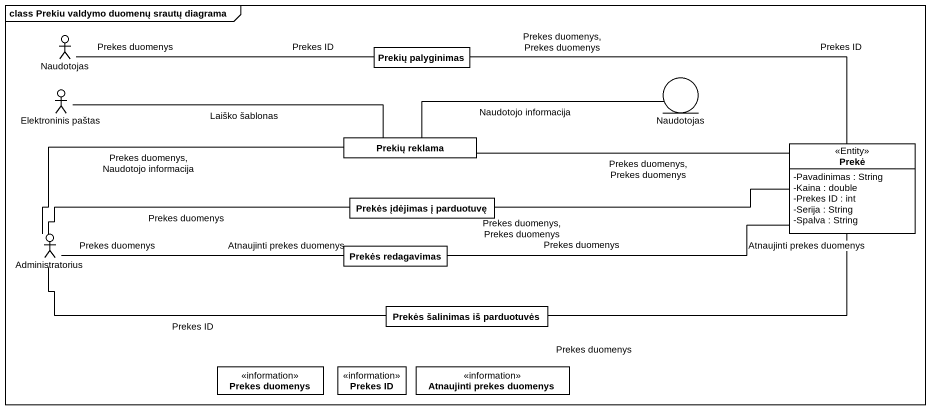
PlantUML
@startuml
mainframe class Prekiu valdymo duomenų srautų diagrama
allowmixing
hide circle
hide empty members
skinparam classAttributeIconSize 0
actor Naudotojas
class "Prekių palyginimas" as Prekių_palyginimas
actor "Elektroninis paštas" as Elektroninis_paštas
entity "Naudotojas" as Naudotojas_2
class "Prekių reklama" as Prekių_reklama
class Prekė <<Entity>> {
  -Pavadinimas : String
  -Kaina : double
  -Prekes ID : int
  -Serija : String
  -Spalva : String
}
class "Prekės įdėjimas į parduotuvę" as Prekės_įdėjimas_į_parduotuvę
actor Administratorius
class "Prekės redagavimas" as Prekės_redagavimas
class "Prekės šalinimas iš parduotuvės" as Prekės_šalinimas_iš
class "Prekes duomenys" as Prekes_duomenys <<information>>
class "Prekes ID" as Prekes_ID <<information>>
class "Atnaujinti prekes duomenys" as Atnaujinti_prekes_duomenys <<information>>
Naudotojas -right- Prekių_palyginimas : Prekes duomenys\nPrekes ID
Prekių_palyginimas -right- Prekė : Prekes duomenys, Prekes duomenys\nPrekes ID
Naudotojas_2 -left- Prekių_reklama : Naudotojo informacija
Prekių_reklama -left- Elektroninis_paštas : Laiško šablonas
Prekių_reklama -right- Prekė : Prekes duomenys, Prekes duomenys
Prekių_reklama -left- Administratorius : Prekes duomenys, Naudotojo informacija
Prekės_įdėjimas_į_parduotuvę -right- Prekė : Prekes duomenys
Administratorius -right- Prekės_įdėjimas_į_parduotuvę : Prekes duomenys
Administratorius -right- Prekės_redagavimas : Atnaujinti prekes duomenys\nPrekes duomenys
Administratorius -right- Prekės_šalinimas_iš : Prekes ID
Prekės_redagavimas -right- Prekė : Prekes duomenys, Prekes duomenys\nAtnaujinti prekes duomenys
Prekės_šalinimas_iš -right- Prekė : Prekes duomenys
@enduml
